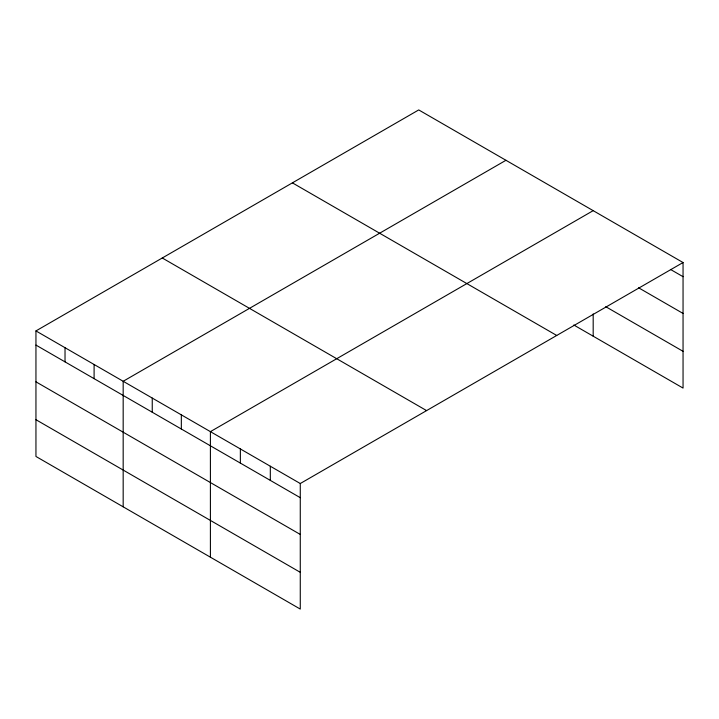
<?xml version="1.0" encoding="UTF-8"?>
<svg xmlns="http://www.w3.org/2000/svg" width="719" height="719" viewBox="0 0 719 719"><rect width="100%" height="100%" fill="white"/><g stroke="black" fill="none" stroke-linecap="round" stroke-linejoin="round"><path stroke-width="1.08" d="M35.95 330.92L300.272 483.528L300.272 609.074L35.95 456.466L35.95 330.92L418.728 109.926L683.05 262.534L683.05 388.08L573.798 324.997M505.951 160.292L123.174 381.286L123.174 506.823M593.184 210.649L210.406 431.643L210.406 557.18M300.272 483.528L683.05 262.534M670.485 269.436L683.05 276.689M638.598 287.789L683.05 313.448M605.74 306.689L683.05 351.321M292.408 182.86L556.731 335.467M162.269 257.995L426.592 410.603M35.95 345.084L300.272 497.683M35.95 381.834L300.272 534.442M35.95 419.707L300.272 572.315M593.184 313.915L593.184 336.186M270.317 466.236L270.317 480.391M240.362 448.935L240.362 463.099M181.332 414.854L181.332 429.009M152.248 398.074L152.248 412.23M94.099 364.497L94.099 378.652M65.025 347.708L65.025 361.864"/></g></svg>
